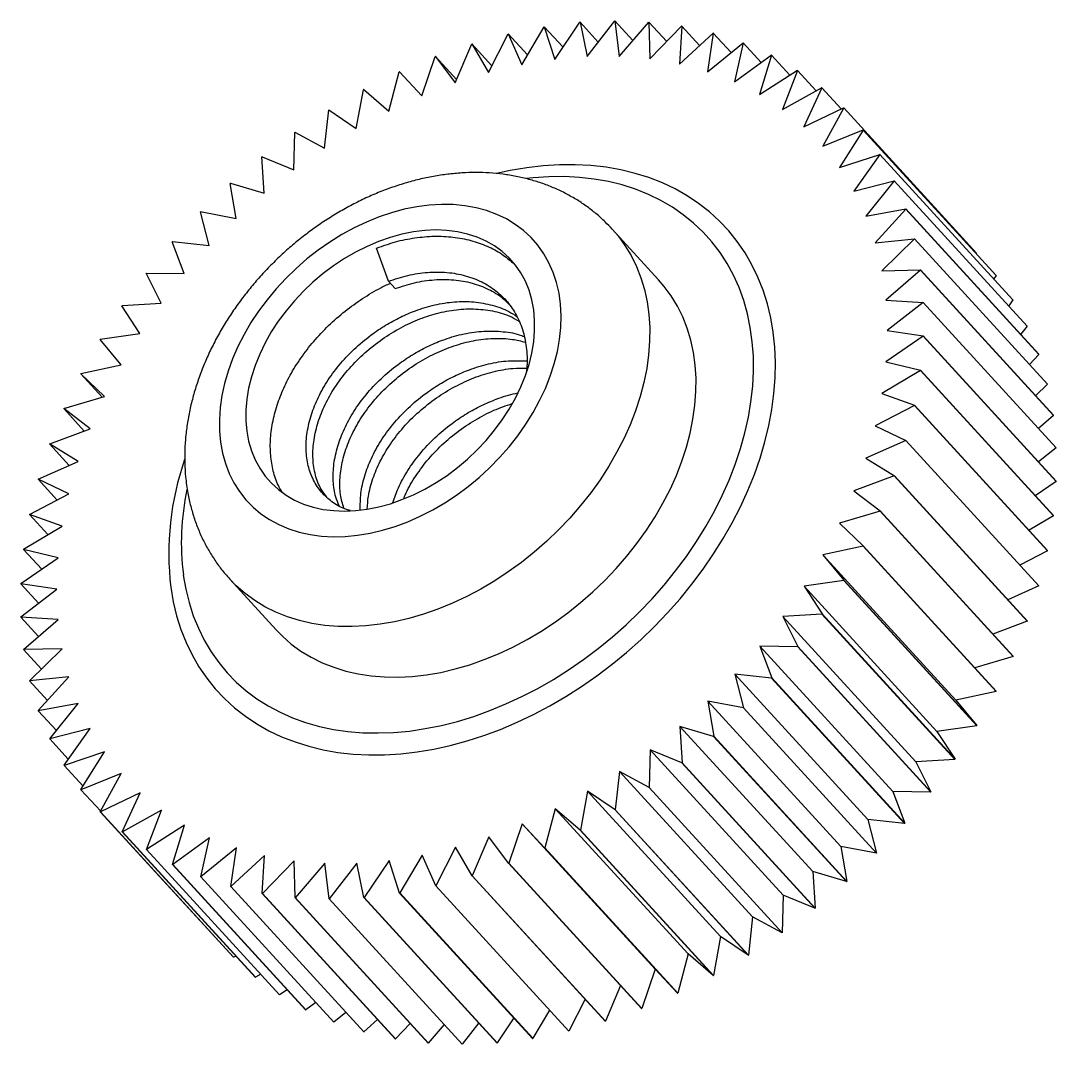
# Model space of a CAD drawing. Header units: millimetres. Extents: x 1580 to 3807, y -141 to 840.
# Drawn here: x 3555.39 to 3568.03, y 141.19 to 153.68 of the extents above; entities that cross this region are included whole.
import ezdxf

# ---------------------------------------------------------------- set-up
doc = ezdxf.new("R2010")
doc.units = ezdxf.units.MM

msp = doc.modelspace()

# ---------------------------------------------------------------- linework, layer by layer
at = {"color": 7, "linetype": 'Continuous', "lineweight": 25}
for p, q in [((3561.913, 153.213), (3562.217, 153.666)), ((3562.22, 153.666), (3562.309, 153.247)), ((3562.443, 153.422), (3562.22, 153.666)), ((3562.309, 153.247), (3562.643, 153.685)), ((3562.646, 153.685), (3562.696, 153.248)), ((3562.866, 153.445), (3562.646, 153.685)), ((3562.696, 153.248), (3563.059, 153.669)), ((3563.061, 153.669), (3563.072, 153.218)), ((3563.279, 153.432), (3563.061, 153.669)), ((3561.103, 153.052), (3561.341, 153.524)), ((3561.344, 153.524), (3561.51, 153.148)), ((3561.579, 153.267), (3561.344, 153.524)), ((3561.51, 153.148), (3561.782, 153.612)), ((3561.784, 153.612), (3561.913, 153.213)), ((3562.013, 153.363), (3561.784, 153.612)), ((3563.072, 153.218), (3563.46, 153.619)), ((3563.463, 153.618), (3563.433, 153.156)), ((3563.433, 153.156), (3563.845, 153.534)), ((3563.679, 153.382), (3563.463, 153.618)), ((3563.847, 153.533), (3563.778, 153.062)), ((3564.064, 153.296), (3563.847, 153.533)), ((3560.695, 152.925), (3560.897, 153.402)), ((3560.9, 153.403), (3561.103, 153.052)), ((3561.145, 153.135), (3560.9, 153.403)), ((3563.778, 153.062), (3564.21, 153.416)), ((3564.213, 153.415), (3564.105, 152.938)), ((3564.432, 153.175), (3564.213, 153.415)), ((3560.288, 152.768), (3560.453, 153.247)), ((3560.456, 153.248), (3560.695, 152.925)), ((3560.713, 152.968), (3560.456, 153.248)), ((3564.105, 152.938), (3564.555, 153.264)), ((3564.557, 153.263), (3564.411, 152.784)), ((3564.78, 153.02), (3564.557, 153.263)), ((3559.885, 152.582), (3560.012, 153.061)), ((3560.015, 153.062), (3560.288, 152.768)), ((3564.411, 152.784), (3564.875, 153.081)), ((3564.877, 153.079), (3564.693, 152.601)), ((3565.105, 152.83), (3564.877, 153.079)), ((3564.693, 152.601), (3565.17, 152.866)), ((3559.488, 152.369), (3559.577, 152.843)), ((3559.58, 152.845), (3559.885, 152.582)), ((3565.172, 152.865), (3564.952, 152.39)), ((3565.407, 152.608), (3565.172, 152.865)), ((3564.952, 152.39), (3565.437, 152.623)), ((3565.439, 152.621), (3565.184, 152.153)), ((3567.062, 150.847), (3565.439, 152.621)), ((3559.101, 152.129), (3559.151, 152.597)), ((3559.154, 152.598), (3559.488, 152.369)), ((3558.726, 151.865), (3558.736, 152.322)), ((3558.739, 152.324), (3559.101, 152.129)), ((3565.184, 152.153), (3565.675, 152.351)), ((3565.676, 152.349), (3565.388, 151.891)), ((3567.298, 150.577), (3565.675, 152.351)), ((3567.3, 150.575), (3565.676, 152.349)), ((3558.365, 151.578), (3558.335, 152.022)), ((3558.337, 152.024), (3558.726, 151.865)), ((3565.388, 151.891), (3565.881, 152.053)), ((3565.882, 152.051), (3565.563, 151.606)), ((3567.505, 150.279), (3565.881, 152.053)), ((3567.506, 150.277), (3565.882, 152.051)), ((3565.563, 151.606), (3566.056, 151.731)), ((3566.057, 151.729), (3565.708, 151.299)), ((3567.679, 149.957), (3566.056, 151.731)), ((3567.68, 149.955), (3566.057, 151.729)), ((3558.02, 151.269), (3557.95, 151.698)), ((3557.953, 151.7), (3558.365, 151.578)), ((3557.693, 150.942), (3557.585, 151.351)), ((3557.587, 151.354), (3558.02, 151.269)), ((3565.708, 151.299), (3566.196, 151.387)), ((3566.197, 151.385), (3565.822, 150.973)), ((3567.82, 149.613), (3566.196, 151.387)), ((3567.821, 149.611), (3566.197, 151.385)), ((3563.179, 150.523), (3562.614, 151.14)), ((3557.388, 150.598), (3557.241, 150.986)), ((3557.243, 150.988), (3557.693, 150.942)), ((3565.822, 150.973), (3566.303, 151.023)), ((3566.304, 151.021), (3565.904, 150.631)), ((3567.927, 149.249), (3566.303, 151.023)), ((3567.928, 149.247), (3566.304, 151.021)), ((3559.88, 150.504), (3559.737, 150.91)), ((3567.062, 150.847), (3567.058, 150.839)), ((3557.105, 150.238), (3556.921, 150.603)), ((3556.923, 150.605), (3557.388, 150.598)), ((3565.904, 150.631), (3566.375, 150.642)), ((3566.375, 150.639), (3565.953, 150.273)), ((3567.999, 148.868), (3566.375, 150.642)), ((3567.999, 148.865), (3566.375, 150.639)), ((3559.962, 150.414), (3559.88, 150.504)), ((3567.3, 150.575), (3567.273, 150.533)), ((3556.629, 150.207), (3557.105, 150.238)), ((3565.953, 150.273), (3566.411, 150.245)), ((3566.411, 150.243), (3565.97, 149.902)), ((3568.035, 148.471), (3566.411, 150.245)), ((3568.035, 148.469), (3566.411, 150.243)), ((3567.506, 150.277), (3567.454, 150.204)), ((3556.847, 149.867), (3556.627, 150.205)), ((3556.362, 149.798), (3556.847, 149.867)), ((3566.411, 149.834), (3565.954, 149.521)), ((3565.97, 149.902), (3566.411, 149.836)), ((3568.035, 148.063), (3566.411, 149.836)), ((3568.035, 148.06), (3566.411, 149.834)), ((3567.68, 149.955), (3567.599, 149.855)), ((3556.616, 149.485), (3556.36, 149.795)), ((3567.821, 149.611), (3567.709, 149.488)), ((3556.125, 149.378), (3556.616, 149.485)), ((3565.954, 149.521), (3566.376, 149.418)), ((3556.412, 149.096), (3556.123, 149.375)), ((3556.386, 149.089), (3556.123, 149.375)), ((3566.375, 149.415), (3565.905, 149.133)), ((3567.999, 147.641), (3566.375, 149.415)), ((3568, 147.644), (3566.376, 149.418)), ((3567.928, 149.247), (3567.782, 149.105)), ((3555.919, 148.952), (3556.412, 149.096)), ((3565.905, 149.133), (3566.305, 148.992)), ((3556.237, 148.702), (3555.917, 148.949)), ((3556.167, 148.676), (3555.917, 148.949)), ((3566.304, 148.989), (3565.823, 148.739)), ((3567.928, 147.215), (3566.304, 148.989)), ((3567.929, 147.218), (3566.305, 148.992)), ((3567.999, 148.865), (3567.818, 148.708)), ((3555.745, 148.521), (3556.237, 148.702)), ((3565.823, 148.739), (3566.199, 148.562)), ((3556.092, 148.306), (3555.744, 148.518)), ((3555.983, 148.257), (3555.744, 148.518)), ((3566.198, 148.559), (3565.71, 148.343)), ((3567.822, 146.785), (3566.198, 148.559)), ((3567.823, 146.788), (3566.199, 148.562)), ((3568.035, 148.469), (3567.817, 148.301)), ((3565.71, 148.343), (3566.058, 148.13)), ((3555.604, 148.09), (3556.092, 148.306)), ((3555.979, 147.909), (3555.603, 148.087)), ((3555.834, 147.834), (3555.603, 148.087)), ((3566.057, 148.127), (3565.565, 147.946)), ((3567.681, 146.353), (3566.057, 148.127)), ((3567.682, 146.356), (3566.058, 148.13)), ((3565.565, 147.946), (3565.885, 147.7)), ((3568.035, 148.06), (3567.779, 147.885)), ((3555.498, 147.659), (3555.979, 147.909)), ((3565.883, 147.697), (3565.39, 147.552)), ((3567.507, 145.923), (3565.883, 147.697)), ((3567.509, 145.926), (3565.885, 147.7)), ((3555.897, 147.515), (3555.497, 147.657)), ((3555.722, 147.411), (3555.497, 147.657)), ((3567.999, 147.641), (3567.703, 147.464)), ((3555.427, 147.234), (3555.897, 147.515)), ((3565.39, 147.552), (3565.679, 147.273)), ((3555.848, 147.127), (3555.426, 147.231)), ((3555.647, 146.99), (3555.426, 147.231)), ((3565.677, 147.27), (3565.186, 147.163)), ((3567.301, 145.497), (3565.677, 147.27)), ((3567.302, 145.499), (3565.679, 147.273)), ((3567.928, 147.215), (3567.591, 147.04)), ((3555.391, 146.815), (3555.848, 147.127)), ((3565.186, 147.163), (3565.441, 146.854)), ((3566.81, 145.389), (3565.186, 147.163)), ((3555.832, 146.746), (3555.391, 146.812)), ((3555.609, 146.574), (3555.391, 146.812)), ((3557.945, 146.866), (3558.51, 146.249)), ((3565.44, 146.851), (3564.955, 146.781)), ((3567.064, 145.077), (3565.44, 146.851)), ((3567.065, 145.08), (3565.441, 146.854)), ((3555.391, 146.406), (3555.832, 146.746)), ((3564.955, 146.781), (3565.175, 146.444)), ((3566.578, 145.008), (3564.955, 146.781)), ((3567.822, 146.785), (3567.443, 146.617)), ((3565.173, 146.441), (3564.697, 146.41)), ((3566.797, 144.667), (3565.173, 146.441)), ((3566.799, 144.67), (3565.175, 146.444)), ((3555.849, 146.376), (3555.391, 146.403)), ((3555.608, 146.166), (3555.391, 146.403)), ((3555.427, 146.009), (3555.849, 146.376)), ((3564.697, 146.41), (3564.881, 146.046)), ((3566.32, 144.636), (3564.697, 146.41)), ((3567.681, 146.353), (3567.259, 146.198)), ((3564.879, 146.043), (3564.414, 146.051)), ((3564.414, 146.051), (3564.561, 145.663)), ((3566.038, 144.277), (3564.414, 146.051)), ((3566.503, 144.269), (3564.879, 146.043)), ((3566.505, 144.272), (3564.881, 146.046)), ((3555.898, 146.018), (3555.427, 146.007)), ((3555.644, 145.77), (3555.427, 146.007)), ((3555.498, 145.628), (3555.898, 146.018)), ((3567.507, 145.923), (3567.04, 145.786)), ((3555.98, 145.675), (3555.499, 145.625)), ((3555.605, 145.264), (3555.98, 145.675)), ((3564.558, 145.66), (3564.109, 145.706)), ((3564.109, 145.706), (3564.217, 145.297)), ((3565.732, 143.933), (3564.109, 145.706)), ((3566.182, 143.886), (3564.558, 145.66)), ((3566.185, 143.889), (3564.561, 145.663)), ((3555.717, 145.387), (3555.499, 145.625)), ((3567.301, 145.497), (3566.81, 145.389)), ((3556.094, 145.349), (3555.605, 145.261)), ((3555.745, 144.919), (3556.094, 145.349)), ((3564.215, 145.295), (3563.782, 145.379)), ((3563.782, 145.379), (3563.852, 144.951)), ((3565.406, 143.605), (3563.782, 145.379)), ((3565.838, 143.521), (3564.215, 145.295)), ((3565.841, 143.523), (3564.217, 145.297)), ((3566.81, 145.389), (3567.065, 145.08)), ((3555.827, 145.02), (3555.605, 145.261)), ((3556.239, 145.043), (3555.746, 144.917)), ((3555.92, 144.597), (3556.239, 145.043)), ((3563.849, 144.949), (3563.437, 145.071)), ((3563.437, 145.071), (3563.467, 144.626)), ((3565.061, 143.297), (3563.437, 145.071)), ((3567.064, 145.077), (3566.578, 145.008)), ((3555.972, 144.671), (3555.746, 144.917)), ((3565.473, 143.175), (3563.849, 144.949)), ((3565.476, 143.177), (3563.852, 144.951)), ((3566.578, 145.008), (3566.799, 144.67)), ((3563.076, 144.783), (3563.066, 144.326)), ((3563.465, 144.624), (3563.076, 144.783)), ((3564.7, 143.01), (3563.076, 144.783)), ((3556.414, 144.758), (3555.921, 144.595)), ((3556.126, 144.299), (3556.414, 144.758)), ((3566.797, 144.667), (3566.32, 144.636)), ((3556.153, 144.342), (3555.921, 144.595)), ((3565.088, 142.851), (3563.465, 144.624)), ((3565.091, 142.853), (3563.467, 144.626)), ((3566.32, 144.636), (3566.505, 144.272)), ((3556.618, 144.496), (3556.127, 144.297)), ((3556.363, 144.027), (3556.618, 144.496)), ((3562.701, 144.519), (3562.651, 144.052)), ((3563.063, 144.324), (3562.701, 144.519)), ((3564.324, 142.745), (3562.701, 144.519)), ((3556.368, 144.035), (3556.127, 144.297)), ((3562.313, 144.28), (3562.225, 143.805)), ((3562.648, 144.05), (3562.313, 144.28)), ((3563.937, 142.506), (3562.313, 144.28)), ((3564.687, 142.55), (3563.063, 144.324)), ((3564.69, 142.552), (3563.066, 144.326)), ((3566.038, 144.277), (3566.185, 143.889)), ((3566.503, 144.269), (3566.038, 144.277)), ((3556.85, 144.258), (3556.365, 144.026)), ((3556.63, 143.783), (3556.85, 144.258)), ((3557.987, 142.254), (3556.363, 144.027)), ((3557.989, 142.252), (3556.365, 144.026)), ((3557.108, 144.048), (3556.632, 143.782)), ((3556.925, 143.569), (3557.108, 144.048)), ((3561.917, 144.066), (3561.79, 143.588)), ((3562.222, 143.804), (3561.917, 144.066)), ((3563.541, 142.292), (3561.917, 144.066)), ((3564.272, 142.276), (3562.648, 144.05)), ((3564.275, 142.278), (3562.651, 144.052)), ((3565.732, 143.933), (3565.841, 143.523)), ((3566.182, 143.886), (3565.732, 143.933)), ((3558.254, 142.01), (3556.63, 143.783)), ((3558.256, 142.008), (3556.632, 143.782)), ((3557.391, 143.865), (3556.927, 143.568)), ((3557.245, 143.385), (3557.391, 143.865)), ((3561.514, 143.88), (3561.349, 143.401)), ((3561.787, 143.586), (3561.514, 143.88)), ((3563.138, 142.107), (3561.514, 143.88)), ((3563.846, 142.03), (3562.222, 143.804)), ((3563.848, 142.031), (3562.225, 143.805)), ((3557.697, 143.71), (3557.247, 143.384)), ((3557.589, 143.234), (3557.697, 143.71)), ((3561.107, 143.724), (3560.905, 143.246)), ((3561.346, 143.4), (3561.107, 143.724)), ((3558.549, 141.795), (3556.925, 143.569)), ((3558.551, 141.794), (3556.927, 143.568)), ((3558.024, 143.586), (3557.591, 143.233)), ((3557.955, 143.115), (3558.024, 143.586)), ((3560.699, 143.596), (3560.461, 143.125)), ((3560.902, 143.245), (3560.699, 143.596)), ((3563.411, 141.813), (3561.787, 143.586)), ((3563.413, 141.814), (3561.79, 143.588)), ((3565.406, 143.605), (3565.476, 143.177)), ((3565.838, 143.521), (3565.406, 143.605)), ((3558.869, 141.611), (3557.245, 143.385)), ((3558.871, 141.61), (3557.247, 143.384)), ((3558.369, 143.493), (3557.957, 143.114)), ((3558.339, 143.03), (3558.369, 143.493)), ((3558.73, 143.43), (3558.342, 143.03)), ((3558.741, 142.98), (3558.73, 143.43)), ((3559.106, 143.4), (3558.743, 142.979)), ((3559.156, 142.964), (3559.106, 143.4)), ((3559.493, 143.402), (3559.159, 142.964)), ((3559.582, 142.983), (3559.493, 143.402)), ((3559.889, 143.435), (3559.585, 142.983)), ((3560.017, 143.036), (3559.889, 143.435)), ((3560.292, 143.5), (3560.02, 143.037)), ((3560.458, 143.124), (3560.292, 143.5)), ((3562.97, 141.626), (3561.346, 143.4)), ((3562.973, 141.627), (3561.349, 143.401)), ((3565.473, 143.175), (3565.061, 143.297)), ((3565.061, 143.297), (3565.091, 142.853)), ((3559.213, 141.46), (3557.589, 143.234)), ((3559.215, 141.459), (3557.591, 143.233)), ((3562.526, 141.472), (3560.902, 143.245)), ((3562.529, 141.473), (3560.905, 143.246)), ((3559.579, 141.341), (3557.955, 143.115)), ((3559.581, 141.34), (3557.957, 143.114)), ((3559.963, 141.256), (3558.339, 143.03)), ((3559.966, 141.256), (3558.342, 143.03)), ((3561.641, 141.262), (3560.017, 143.036)), ((3561.644, 141.263), (3560.02, 143.037)), ((3562.082, 141.35), (3560.458, 143.124)), ((3562.085, 141.351), (3560.461, 143.125)), ((3564.7, 143.01), (3564.69, 142.552)), ((3565.088, 142.851), (3564.7, 143.01)), ((3560.364, 141.206), (3558.741, 142.98)), ((3560.367, 141.205), (3558.743, 142.979)), ((3560.78, 141.19), (3559.156, 142.964)), ((3560.782, 141.19), (3559.159, 142.964)), ((3561.206, 141.209), (3559.582, 142.983)), ((3561.209, 141.209), (3559.585, 142.983)), ((3564.324, 142.745), (3564.275, 142.278)), ((3564.687, 142.55), (3564.324, 142.745)), ((3563.937, 142.506), (3563.848, 142.031)), ((3564.272, 142.276), (3563.937, 142.506)), ((3558.019, 142.266), (3557.989, 142.252)), ((3563.541, 142.292), (3563.413, 141.814)), ((3563.846, 142.03), (3563.541, 142.292)), ((3558.321, 142.044), (3558.256, 142.008)), ((3563.138, 142.107), (3562.973, 141.627)), ((3563.411, 141.813), (3563.138, 142.107)), ((3562.713, 141.907), (3562.529, 141.473)), ((3558.646, 141.855), (3558.551, 141.794)), ((3562.281, 141.739), (3562.085, 141.351)), ((3558.994, 141.699), (3558.871, 141.61)), ((3559.361, 141.578), (3559.215, 141.459)), ((3559.747, 141.493), (3559.581, 141.34)), ((3561.413, 141.512), (3561.209, 141.209)), ((3561.847, 141.607), (3561.644, 141.263)), ((3560.147, 141.443), (3559.966, 141.256)), ((3560.56, 141.43), (3560.367, 141.205)), ((3560.983, 141.452), (3560.782, 141.19))]:
    msp.add_line(p, q, dxfattribs=at)
at = {"color": 7, "linetype": 'Continuous', "lineweight": 25, "flags": 128}
for points in [[(3562.22, 153.666), (3562.219, 153.666), (3562.219, 153.666), (3562.219, 153.666), (3562.218, 153.666), (3562.218, 153.666), (3562.217, 153.666), (3562.217, 153.666), (3562.217, 153.666)], [(3562.646, 153.685), (3562.646, 153.685), (3562.645, 153.685), (3562.645, 153.685), (3562.645, 153.685), (3562.644, 153.685), (3562.644, 153.685), (3562.644, 153.685), (3562.643, 153.685)], [(3561.344, 153.524), (3561.343, 153.524), (3561.343, 153.524), (3561.343, 153.524), (3561.342, 153.524), (3561.342, 153.524), (3561.341, 153.524), (3561.341, 153.524), (3561.341, 153.524)], [(3561.784, 153.612), (3561.784, 153.612), (3561.784, 153.612), (3561.783, 153.612), (3561.783, 153.612), (3561.783, 153.612), (3561.782, 153.612), (3561.782, 153.612), (3561.782, 153.612)], [(3560.9, 153.403), (3560.9, 153.403), (3560.899, 153.403), (3560.899, 153.403), (3560.898, 153.402), (3560.898, 153.402), (3560.898, 153.402), (3560.897, 153.402), (3560.897, 153.402)], [(3560.456, 153.248), (3560.456, 153.248), (3560.455, 153.248), (3560.455, 153.248), (3560.455, 153.248), (3560.454, 153.248), (3560.454, 153.248), (3560.454, 153.247), (3560.453, 153.247)], [(3560.015, 153.062), (3560.015, 153.062), (3560.015, 153.062), (3560.014, 153.061), (3560.014, 153.061), (3560.014, 153.061), (3560.013, 153.061), (3560.013, 153.061), (3560.012, 153.061)], [(3559.58, 152.845), (3559.58, 152.845), (3559.58, 152.844), (3559.579, 152.844), (3559.579, 152.844), (3559.578, 152.844), (3559.578, 152.844), (3559.578, 152.843), (3559.577, 152.843)], [(3559.154, 152.598), (3559.153, 152.598), (3559.153, 152.598), (3559.153, 152.598), (3559.152, 152.597), (3559.152, 152.597), (3559.152, 152.597), (3559.151, 152.597), (3559.151, 152.597)], [(3558.739, 152.324), (3558.738, 152.324), (3558.738, 152.324), (3558.738, 152.323), (3558.737, 152.323), (3558.737, 152.323), (3558.736, 152.323), (3558.736, 152.322), (3558.736, 152.322)], [(3558.337, 152.024), (3558.337, 152.024), (3558.337, 152.023), (3558.336, 152.023), (3558.336, 152.023), (3558.336, 152.023), (3558.335, 152.022), (3558.335, 152.022), (3558.335, 152.022)], [(3557.223, 146.768), (3557.253, 146.591), (3557.294, 146.42), (3557.347, 146.254), (3557.41, 146.095), (3557.483, 145.942), (3557.567, 145.797), (3557.662, 145.66), (3557.766, 145.53), (3557.879, 145.409), (3558.002, 145.297), (3558.134, 145.194), (3558.274, 145.1), (3558.422, 145.017), (3558.577, 144.943), (3558.74, 144.88), (3558.909, 144.827), (3559.084, 144.785), (3559.264, 144.753), (3559.45, 144.732), (3559.64, 144.723), (3559.834, 144.724), (3560.031, 144.736), (3560.231, 144.759), (3560.433, 144.793), (3560.636, 144.837), (3560.84, 144.893), (3561.044, 144.958), (3561.248, 145.034), (3561.451, 145.12), (3561.652, 145.215), (3561.85, 145.32), (3562.046, 145.434), (3562.239, 145.557), (3562.427, 145.688), (3562.611, 145.828), (3562.789, 145.974), (3562.962, 146.128), (3563.128, 146.289), (3563.288, 146.456), (3563.441, 146.628), (3563.586, 146.806), (3563.722, 146.988), (3563.85, 147.175), (3563.969, 147.364), (3564.079, 147.557), (3564.179, 147.752), (3564.27, 147.949), (3564.349, 148.147), (3564.419, 148.345), (3564.478, 148.544), (3564.526, 148.742), (3564.563, 148.938), (3564.588, 149.133), (3564.603, 149.325), (3564.606, 149.514), (3564.599, 149.699), (3564.579, 149.881), (3564.549, 150.057), (3564.508, 150.229), (3564.455, 150.394), (3564.392, 150.554), (3564.319, 150.706), (3564.235, 150.851), (3564.14, 150.989), (3564.036, 151.118), (3563.923, 151.239), (3563.8, 151.351), (3563.668, 151.454), (3563.528, 151.548), (3563.38, 151.632), (3563.225, 151.705), (3563.062, 151.769), (3562.893, 151.821), (3562.718, 151.864), (3562.538, 151.895), (3562.352, 151.916), (3562.162, 151.926), (3561.968, 151.924), (3561.771, 151.912), (3561.571, 151.889), (3561.369, 151.856), (3561.202, 151.82)], [(3557.376, 146.918), (3557.406, 146.747), (3557.446, 146.582), (3557.498, 146.422), (3557.56, 146.268), (3557.632, 146.121), (3557.715, 145.982), (3557.808, 145.85), (3557.911, 145.726), (3558.023, 145.611), (3558.144, 145.504), (3558.274, 145.407), (3558.412, 145.32), (3558.557, 145.242), (3558.711, 145.174), (3558.87, 145.117), (3559.037, 145.07), (3559.209, 145.034), (3559.386, 145.008), (3559.568, 144.993), (3559.754, 144.99), (3559.944, 144.997), (3560.136, 145.014), (3560.331, 145.043), (3560.527, 145.082), (3560.724, 145.132), (3560.922, 145.193), (3561.12, 145.263), (3561.316, 145.344), (3561.511, 145.434), (3561.704, 145.534), (3561.895, 145.643), (3562.081, 145.761), (3562.264, 145.887), (3562.443, 146.021), (3562.616, 146.163), (3562.783, 146.312), (3562.945, 146.467), (3563.099, 146.629), (3563.247, 146.796), (3563.386, 146.968), (3563.518, 147.145), (3563.641, 147.326), (3563.755, 147.51), (3563.86, 147.697), (3563.955, 147.887), (3564.04, 148.077), (3564.115, 148.269), (3564.179, 148.462), (3564.233, 148.654), (3564.275, 148.845), (3564.307, 149.034), (3564.328, 149.222), (3564.338, 149.407), (3564.336, 149.588), (3564.323, 149.766), (3564.299, 149.94), (3564.264, 150.108), (3564.218, 150.271), (3564.162, 150.428), (3564.094, 150.578), (3564.016, 150.721), (3563.929, 150.857), (3563.831, 150.985), (3563.723, 151.104), (3563.607, 151.215), (3563.481, 151.317), (3563.347, 151.409), (3563.205, 151.492), (3563.056, 151.565), (3562.899, 151.627), (3562.736, 151.68), (3562.567, 151.721), (3562.392, 151.752), (3562.212, 151.772), (3562.028, 151.782), (3561.841, 151.78), (3561.649, 151.768), (3561.567, 151.759)], [(3557.953, 151.7), (3557.953, 151.7), (3557.952, 151.699), (3557.952, 151.699), (3557.952, 151.699), (3557.951, 151.698), (3557.951, 151.698), (3557.951, 151.698), (3557.95, 151.698)], [(3557.587, 151.354), (3557.587, 151.354), (3557.587, 151.353), (3557.587, 151.353), (3557.586, 151.353), (3557.586, 151.352), (3557.586, 151.352), (3557.585, 151.352), (3557.585, 151.351)], [(3557.832, 148.538), (3557.856, 148.405), (3557.892, 148.278), (3557.938, 148.157), (3557.995, 148.043), (3558.063, 147.936), (3558.141, 147.838), (3558.228, 147.748), (3558.324, 147.667), (3558.429, 147.595), (3558.542, 147.534), (3558.663, 147.483), (3558.79, 147.442), (3558.924, 147.413), (3559.063, 147.394), (3559.206, 147.386), (3559.353, 147.389), (3559.503, 147.404), (3559.656, 147.429), (3559.809, 147.465), (3559.963, 147.512), (3560.117, 147.569), (3560.27, 147.636), (3560.421, 147.713), (3560.569, 147.8), (3560.713, 147.895), (3560.853, 147.998), (3560.987, 148.109), (3561.116, 148.227), (3561.238, 148.352), (3561.353, 148.483), (3561.46, 148.618), (3561.558, 148.758), (3561.647, 148.902), (3561.727, 149.048), (3561.797, 149.196), (3561.857, 149.346), (3561.905, 149.496), (3561.943, 149.645), (3561.97, 149.794), (3561.986, 149.94), (3561.99, 150.083), (3561.982, 150.223), (3561.964, 150.358), (3561.934, 150.488), (3561.893, 150.612), (3561.841, 150.73), (3561.778, 150.84), (3561.706, 150.943), (3561.623, 151.037), (3561.531, 151.122), (3561.43, 151.199), (3561.321, 151.265), (3561.204, 151.321), (3561.08, 151.367), (3560.95, 151.402), (3560.814, 151.427), (3560.673, 151.44), (3560.527, 151.442), (3560.378, 151.433), (3560.227, 151.414), (3560.074, 151.383), (3559.92, 151.341), (3559.766, 151.289), (3559.612, 151.227), (3559.461, 151.155), (3559.311, 151.073), (3559.165, 150.982), (3559.023, 150.883), (3558.886, 150.776), (3558.754, 150.661), (3558.628, 150.539), (3558.51, 150.412), (3558.399, 150.279), (3558.296, 150.141), (3558.202, 149.999), (3558.118, 149.854), (3558.043, 149.706), (3557.978, 149.557), (3557.924, 149.408), (3557.88, 149.258), (3557.848, 149.109), (3557.827, 148.962), (3557.817, 148.817), (3557.819, 148.675), (3557.832, 148.538)], [(3562.613, 151.142), (3562.684, 151.059), (3562.769, 150.942), (3562.844, 150.818), (3562.909, 150.686), (3562.963, 150.548), (3563.007, 150.403), (3563.039, 150.253), (3563.061, 150.098), (3563.071, 149.938), (3563.07, 149.774), (3563.058, 149.608), (3563.035, 149.439), (3563, 149.268), (3562.955, 149.096), (3562.898, 148.924), (3562.832, 148.752), (3562.754, 148.581), (3562.667, 148.412), (3562.571, 148.245), (3562.465, 148.081), (3562.35, 147.921), (3562.227, 147.765), (3562.096, 147.614), (3561.958, 147.469), (3561.813, 147.33), (3561.662, 147.198), (3561.506, 147.073), (3561.344, 146.956), (3561.178, 146.847), (3561.009, 146.747), (3560.836, 146.655), (3560.661, 146.574), (3560.485, 146.502), (3560.308, 146.44), (3560.131, 146.388), (3559.955, 146.347), (3559.779, 146.317), (3559.606, 146.297), (3559.436, 146.289), (3559.268, 146.291), (3559.105, 146.304), (3558.947, 146.328), (3558.794, 146.363), (3558.647, 146.409), (3558.507, 146.465), (3558.373, 146.531), (3558.248, 146.607), (3558.13, 146.693), (3558.022, 146.788), (3557.945, 146.866)], [(3558.151, 148.673), (3558.174, 148.551), (3558.208, 148.434), (3558.253, 148.324), (3558.309, 148.221), (3558.375, 148.126), (3558.451, 148.039), (3558.537, 147.961), (3558.631, 147.892), (3558.734, 147.834), (3558.844, 147.785), (3558.961, 147.747), (3559.084, 147.72), (3559.212, 147.704), (3559.345, 147.699), (3559.482, 147.705), (3559.621, 147.722), (3559.762, 147.75), (3559.904, 147.789), (3560.046, 147.839), (3560.187, 147.898), (3560.326, 147.968), (3560.463, 148.047), (3560.596, 148.135), (3560.724, 148.231), (3560.847, 148.334), (3560.964, 148.445), (3561.074, 148.562), (3561.176, 148.685), (3561.27, 148.812), (3561.356, 148.943), (3561.432, 149.077), (3561.498, 149.214), (3561.553, 149.352), (3561.598, 149.49), (3561.632, 149.627), (3561.655, 149.764), (3561.666, 149.898), (3561.666, 150.029), (3561.655, 150.155), (3561.632, 150.278), (3561.598, 150.394), (3561.553, 150.504), (3561.497, 150.607), (3561.431, 150.702), (3561.355, 150.789), (3561.269, 150.867), (3561.175, 150.936), (3561.073, 150.995), (3560.963, 151.043), (3560.846, 151.081), (3560.722, 151.108), (3560.594, 151.125), (3560.461, 151.13), (3560.325, 151.124), (3560.185, 151.106), (3560.044, 151.078), (3559.902, 151.039), (3559.76, 150.99), (3559.619, 150.93), (3559.48, 150.861), (3559.344, 150.782), (3559.211, 150.694), (3559.082, 150.598), (3558.959, 150.494), (3558.842, 150.383), (3558.732, 150.266), (3558.63, 150.144), (3558.536, 150.016), (3558.45, 149.885), (3558.375, 149.751), (3558.309, 149.615), (3558.253, 149.477), (3558.208, 149.339), (3558.174, 149.201), (3558.151, 149.065), (3558.14, 148.931), (3558.14, 148.8), (3558.151, 148.673)], [(3557.243, 150.988), (3557.243, 150.988), (3557.243, 150.988), (3557.243, 150.987), (3557.242, 150.987), (3557.242, 150.987), (3557.242, 150.986), (3557.242, 150.986), (3557.241, 150.986)], [(3556.923, 150.605), (3556.923, 150.605), (3556.923, 150.605), (3556.922, 150.604), (3556.922, 150.604), (3556.922, 150.604), (3556.922, 150.603), (3556.921, 150.603), (3556.921, 150.603)], [(3558.51, 146.249), (3558.587, 146.171), (3558.695, 146.076), (3558.813, 145.99), (3558.938, 145.914), (3559.072, 145.848), (3559.212, 145.792), (3559.359, 145.746), (3559.512, 145.711), (3559.67, 145.687), (3559.833, 145.674), (3560, 145.672), (3560.171, 145.68), (3560.344, 145.7), (3560.519, 145.73), (3560.696, 145.771), (3560.873, 145.823), (3561.05, 145.885), (3561.226, 145.957), (3561.401, 146.038), (3561.573, 146.13), (3561.743, 146.23), (3561.909, 146.339), (3562.07, 146.456), (3562.227, 146.581), (3562.378, 146.713), (3562.523, 146.852), (3562.661, 146.997), (3562.792, 147.148), (3562.915, 147.304), (3563.03, 147.464), (3563.136, 147.628), (3563.232, 147.795), (3563.319, 147.964), (3563.396, 148.135), (3563.463, 148.307), (3563.519, 148.479), (3563.565, 148.651), (3563.599, 148.822), (3563.623, 148.991), (3563.635, 149.157), (3563.636, 149.321), (3563.626, 149.481), (3563.604, 149.636), (3563.572, 149.786), (3563.528, 149.931), (3563.474, 150.069), (3563.409, 150.201), (3563.334, 150.325), (3563.248, 150.442), (3563.179, 150.523)], [(3556.629, 150.207), (3556.629, 150.207), (3556.628, 150.207), (3556.628, 150.206), (3556.628, 150.206), (3556.628, 150.206), (3556.627, 150.205), (3556.627, 150.205), (3556.627, 150.205)], [(3566.411, 149.834), (3566.411, 149.834), (3566.411, 149.834), (3566.411, 149.835), (3566.411, 149.835), (3566.411, 149.835), (3566.411, 149.836), (3566.411, 149.836), (3566.411, 149.836)], [(3556.362, 149.798), (3556.362, 149.797), (3556.362, 149.797), (3556.362, 149.796), (3556.361, 149.796), (3556.361, 149.796), (3556.361, 149.795), (3556.361, 149.795), (3556.36, 149.795)], [(3556.125, 149.378), (3556.125, 149.378), (3556.124, 149.377), (3556.124, 149.377), (3556.124, 149.377), (3556.124, 149.376), (3556.124, 149.376), (3556.124, 149.376), (3556.123, 149.375)], [(3566.375, 149.415), (3566.375, 149.415), (3566.375, 149.416), (3566.375, 149.416), (3566.375, 149.416), (3566.375, 149.417), (3566.376, 149.417), (3566.376, 149.417), (3566.376, 149.418)], [(3555.919, 148.952), (3555.918, 148.951), (3555.918, 148.951), (3555.918, 148.951), (3555.918, 148.95), (3555.918, 148.95), (3555.918, 148.95), (3555.917, 148.949), (3555.917, 148.949)], [(3566.304, 148.989), (3566.304, 148.989), (3566.304, 148.99), (3566.304, 148.99), (3566.304, 148.99), (3566.304, 148.991), (3566.305, 148.991), (3566.305, 148.991), (3566.305, 148.992)], [(3555.745, 148.521), (3555.744, 148.521), (3555.744, 148.521), (3555.744, 148.52), (3555.744, 148.52), (3555.744, 148.519), (3555.744, 148.519), (3555.744, 148.519), (3555.744, 148.518)], [(3566.198, 148.559), (3566.198, 148.559), (3566.198, 148.56), (3566.198, 148.56), (3566.198, 148.56), (3566.198, 148.561), (3566.199, 148.561), (3566.199, 148.561), (3566.199, 148.562)], [(3555.604, 148.09), (3555.604, 148.089), (3555.604, 148.089), (3555.604, 148.088), (3555.604, 148.088), (3555.604, 148.088), (3555.603, 148.087), (3555.603, 148.087), (3555.603, 148.087)], [(3566.057, 148.127), (3566.058, 148.128), (3566.058, 148.128), (3566.058, 148.128), (3566.058, 148.129), (3566.058, 148.129), (3566.058, 148.129), (3566.058, 148.13), (3566.058, 148.13)], [(3568.035, 148.06), (3568.035, 148.06), (3568.035, 148.061), (3568.035, 148.061), (3568.035, 148.061), (3568.035, 148.062), (3568.035, 148.062), (3568.035, 148.062), (3568.035, 148.063)], [(3565.883, 147.697), (3565.884, 147.697), (3565.884, 147.697), (3565.884, 147.698), (3565.884, 147.698), (3565.884, 147.699), (3565.884, 147.699), (3565.884, 147.699), (3565.885, 147.7)], [(3555.498, 147.659), (3555.498, 147.659), (3555.498, 147.659), (3555.498, 147.658), (3555.498, 147.658), (3555.497, 147.658), (3555.497, 147.657), (3555.497, 147.657), (3555.497, 147.657)], [(3567.999, 147.641), (3567.999, 147.641), (3567.999, 147.642), (3567.999, 147.642), (3567.999, 147.642), (3567.999, 147.643), (3567.999, 147.643), (3567.999, 147.643), (3568, 147.644)], [(3555.427, 147.234), (3555.427, 147.233), (3555.427, 147.233), (3555.427, 147.232), (3555.427, 147.232), (3555.426, 147.232), (3555.426, 147.231), (3555.426, 147.231), (3555.426, 147.231)], [(3565.677, 147.27), (3565.677, 147.271), (3565.677, 147.271), (3565.678, 147.271), (3565.678, 147.272), (3565.678, 147.272), (3565.678, 147.272), (3565.678, 147.273), (3565.679, 147.273)], [(3567.928, 147.215), (3567.928, 147.216), (3567.928, 147.216), (3567.928, 147.216), (3567.928, 147.217), (3567.928, 147.217), (3567.928, 147.217), (3567.929, 147.218), (3567.929, 147.218)], [(3555.391, 146.815), (3555.391, 146.814), (3555.391, 146.814), (3555.391, 146.814), (3555.391, 146.813), (3555.391, 146.813), (3555.391, 146.813), (3555.391, 146.812), (3555.391, 146.812)], [(3565.44, 146.851), (3565.44, 146.851), (3565.44, 146.852), (3565.44, 146.852), (3565.441, 146.852), (3565.441, 146.853), (3565.441, 146.853), (3565.441, 146.853), (3565.441, 146.854)], [(3567.822, 146.785), (3567.822, 146.785), (3567.822, 146.786), (3567.822, 146.786), (3567.822, 146.786), (3567.822, 146.787), (3567.822, 146.787), (3567.823, 146.787), (3567.823, 146.788)], [(3565.173, 146.441), (3565.173, 146.441), (3565.174, 146.442), (3565.174, 146.442), (3565.174, 146.442), (3565.174, 146.443), (3565.175, 146.443), (3565.175, 146.443), (3565.175, 146.444)], [(3567.681, 146.353), (3567.681, 146.354), (3567.682, 146.354), (3567.682, 146.354), (3567.682, 146.355), (3567.682, 146.355), (3567.682, 146.355), (3567.682, 146.356), (3567.682, 146.356)], [(3564.879, 146.043), (3564.879, 146.043), (3564.879, 146.044), (3564.879, 146.044), (3564.88, 146.044), (3564.88, 146.045), (3564.88, 146.045), (3564.88, 146.045), (3564.881, 146.046)], [(3567.507, 145.923), (3567.507, 145.923), (3567.508, 145.924), (3567.508, 145.924), (3567.508, 145.924), (3567.508, 145.925), (3567.508, 145.925), (3567.508, 145.925), (3567.509, 145.926)], [(3564.558, 145.66), (3564.559, 145.661), (3564.559, 145.661), (3564.559, 145.661), (3564.56, 145.661), (3564.56, 145.662), (3564.56, 145.662), (3564.56, 145.662), (3564.561, 145.663)], [(3567.301, 145.497), (3567.301, 145.497), (3567.301, 145.497), (3567.302, 145.498), (3567.302, 145.498), (3567.302, 145.498), (3567.302, 145.499), (3567.302, 145.499), (3567.302, 145.499)], [(3564.215, 145.295), (3564.215, 145.295), (3564.215, 145.295), (3564.215, 145.295), (3564.216, 145.296), (3564.216, 145.296), (3564.216, 145.296), (3564.217, 145.297), (3564.217, 145.297)], [(3567.064, 145.077), (3567.064, 145.077), (3567.064, 145.078), (3567.064, 145.078), (3567.065, 145.078), (3567.065, 145.079), (3567.065, 145.079), (3567.065, 145.079), (3567.065, 145.08)], [(3563.849, 144.949), (3563.849, 144.949), (3563.85, 144.949), (3563.85, 144.949), (3563.85, 144.95), (3563.851, 144.95), (3563.851, 144.95), (3563.851, 144.95), (3563.852, 144.951)], [(3566.797, 144.667), (3566.797, 144.667), (3566.797, 144.668), (3566.798, 144.668), (3566.798, 144.668), (3566.798, 144.669), (3566.798, 144.669), (3566.799, 144.669), (3566.799, 144.67)], [(3563.465, 144.624), (3563.465, 144.625), (3563.465, 144.625), (3563.466, 144.625), (3563.466, 144.625), (3563.466, 144.626), (3563.467, 144.626), (3563.467, 144.626), (3563.467, 144.626)], [(3563.063, 144.324), (3563.064, 144.324), (3563.064, 144.325), (3563.064, 144.325), (3563.065, 144.325), (3563.065, 144.325), (3563.065, 144.326), (3563.066, 144.326), (3563.066, 144.326)], [(3566.503, 144.269), (3566.503, 144.27), (3566.503, 144.27), (3566.503, 144.27), (3566.504, 144.271), (3566.504, 144.271), (3566.504, 144.271), (3566.504, 144.272), (3566.505, 144.272)], [(3562.648, 144.05), (3562.649, 144.05), (3562.649, 144.05), (3562.649, 144.051), (3562.65, 144.051), (3562.65, 144.051), (3562.65, 144.051), (3562.651, 144.052), (3562.651, 144.052)], [(3566.182, 143.886), (3566.183, 143.887), (3566.183, 143.887), (3566.183, 143.887), (3566.183, 143.888), (3566.184, 143.888), (3566.184, 143.888), (3566.184, 143.889), (3566.185, 143.889)], [(3562.222, 143.804), (3562.222, 143.804), (3562.222, 143.804), (3562.223, 143.804), (3562.223, 143.804), (3562.223, 143.805), (3562.224, 143.805), (3562.224, 143.805), (3562.225, 143.805)], [(3561.787, 143.586), (3561.787, 143.587), (3561.787, 143.587), (3561.788, 143.587), (3561.788, 143.587), (3561.788, 143.587), (3561.789, 143.587), (3561.789, 143.588), (3561.79, 143.588)], [(3565.838, 143.521), (3565.839, 143.521), (3565.839, 143.521), (3565.839, 143.522), (3565.84, 143.522), (3565.84, 143.522), (3565.84, 143.522), (3565.841, 143.523), (3565.841, 143.523)], [(3561.346, 143.4), (3561.346, 143.4), (3561.347, 143.4), (3561.347, 143.4), (3561.347, 143.401), (3561.348, 143.401), (3561.348, 143.401), (3561.348, 143.401), (3561.349, 143.401)], [(3560.902, 143.245), (3560.902, 143.246), (3560.903, 143.246), (3560.903, 143.246), (3560.904, 143.246), (3560.904, 143.246), (3560.904, 143.246), (3560.905, 143.246), (3560.905, 143.246)], [(3565.473, 143.175), (3565.473, 143.175), (3565.474, 143.175), (3565.474, 143.175), (3565.474, 143.176), (3565.475, 143.176), (3565.475, 143.176), (3565.475, 143.177), (3565.476, 143.177)], [(3560.017, 143.036), (3560.018, 143.036), (3560.018, 143.036), (3560.019, 143.036), (3560.019, 143.036), (3560.019, 143.036), (3560.02, 143.036), (3560.02, 143.036), (3560.02, 143.037)], [(3560.458, 143.124), (3560.459, 143.124), (3560.459, 143.124), (3560.459, 143.124), (3560.46, 143.124), (3560.46, 143.124), (3560.461, 143.124), (3560.461, 143.125), (3560.461, 143.125)], [(3559.156, 142.964), (3559.156, 142.964), (3559.156, 142.964), (3559.157, 142.964), (3559.157, 142.964), (3559.158, 142.964), (3559.158, 142.964), (3559.158, 142.964), (3559.159, 142.964)], [(3559.582, 142.983), (3559.583, 142.983), (3559.583, 142.983), (3559.583, 142.983), (3559.584, 142.983), (3559.584, 142.983), (3559.585, 142.983), (3559.585, 142.983), (3559.585, 142.983)], [(3565.088, 142.851), (3565.089, 142.851), (3565.089, 142.851), (3565.089, 142.851), (3565.09, 142.852), (3565.09, 142.852), (3565.09, 142.852), (3565.091, 142.852), (3565.091, 142.853)], [(3564.687, 142.55), (3564.688, 142.551), (3564.688, 142.551), (3564.688, 142.551), (3564.689, 142.551), (3564.689, 142.552), (3564.689, 142.552), (3564.69, 142.552), (3564.69, 142.552)], [(3564.272, 142.276), (3564.272, 142.276), (3564.273, 142.277), (3564.273, 142.277), (3564.274, 142.277), (3564.274, 142.277), (3564.274, 142.277), (3564.275, 142.278), (3564.275, 142.278)], [(3563.846, 142.03), (3563.846, 142.03), (3563.846, 142.03), (3563.847, 142.03), (3563.847, 142.03), (3563.847, 142.031), (3563.848, 142.031), (3563.848, 142.031), (3563.848, 142.031)], [(3563.411, 141.813), (3563.411, 141.813), (3563.411, 141.813), (3563.412, 141.813), (3563.412, 141.813), (3563.412, 141.813), (3563.413, 141.814), (3563.413, 141.814), (3563.413, 141.814)], [(3562.97, 141.626), (3562.97, 141.626), (3562.97, 141.626), (3562.971, 141.627), (3562.971, 141.627), (3562.972, 141.627), (3562.972, 141.627), (3562.972, 141.627), (3562.973, 141.627)], [(3562.526, 141.472), (3562.526, 141.472), (3562.527, 141.472), (3562.527, 141.472), (3562.527, 141.472), (3562.528, 141.472), (3562.528, 141.472), (3562.529, 141.472), (3562.529, 141.473)], [(3561.641, 141.262), (3561.642, 141.262), (3561.642, 141.262), (3561.642, 141.262), (3561.643, 141.262), (3561.643, 141.263), (3561.644, 141.263), (3561.644, 141.263), (3561.644, 141.263)], [(3562.082, 141.35), (3562.083, 141.35), (3562.083, 141.35), (3562.083, 141.35), (3562.084, 141.35), (3562.084, 141.35), (3562.084, 141.351), (3562.085, 141.351), (3562.085, 141.351)], [(3560.78, 141.19), (3560.78, 141.19), (3560.78, 141.19), (3560.781, 141.19), (3560.781, 141.19), (3560.781, 141.19), (3560.782, 141.19), (3560.782, 141.19), (3560.782, 141.19)], [(3561.206, 141.209), (3561.207, 141.209), (3561.207, 141.209), (3561.207, 141.209), (3561.208, 141.209), (3561.208, 141.209), (3561.208, 141.209), (3561.209, 141.209), (3561.209, 141.209)]]:
    msp.add_lwpolyline(points, dxfattribs=at)
at = {"color": 7, "linetype": 'Continuous', "lineweight": 25}
for centre, radius, start, end in [((3562.68, 148.974), 4.71, 85.3508, 85.3838), ((3562.725, 149.336), 4.345, 80.2246, 80.2594), ((3562.794, 149.65), 4.024, 74.8211, 74.8577), ((3562.877, 149.91), 3.751, 69.1453, 69.1837), ((3562.965, 150.11), 3.532, 63.2166, 63.2565), ((3563.046, 150.252), 3.368, 57.0707, 57.1119), ((3563.108, 150.338), 3.263, 50.7598, 50.8019), ((3563.139, 150.373), 3.216, 44.3505, 44.3931), ((3563.13, 150.366), 3.228, 37.9185, 37.9609), ((3563.071, 150.325), 3.299, 31.5414, 31.5832), ((3562.957, 150.264), 3.428, 25.2919, 25.3326), ((3562.784, 150.194), 3.615, 19.231, 19.2703), ((3562.552, 150.127), 3.856, 13.4042, 13.4419), ((3562.264, 150.073), 4.15, 7.8404, 7.8762), ((3564.754, 148.592), 3.228, 37.9185, 37.9609), ((3561.925, 150.043), 4.49, 2.5525, 2.5865), ((3564.695, 148.552), 3.299, 31.5414, 31.5832), ((3564.581, 148.491), 3.428, 25.2919, 25.3326), ((3564.408, 148.42), 3.615, 19.231, 19.2703), ((3564.176, 148.353), 3.856, 13.4042, 13.4419), ((3563.888, 148.299), 4.15, 7.8404, 7.8762), ((3563.549, 148.269), 4.49, 2.5525, 2.5865), ((3560.702, 147.181), 3.503, 160.8831, 186.7751), ((3560.448, 147.311), 3.096, 167.8639, 187.2845), ((3559.877, 146.606), 4.49, 182.5525, 182.5865), ((3559.538, 146.575), 4.15, 187.8404, 187.8762), ((3559.25, 146.522), 3.856, 193.4042, 193.4419), ((3559.018, 146.454), 3.615, 199.231, 199.2703), ((3558.845, 146.384), 3.428, 205.2919, 205.3326), ((3558.731, 146.323), 3.299, 211.5414, 211.5832), ((3558.672, 146.283), 3.228, 217.9185, 217.9609), ((3558.663, 146.275), 3.216, 224.3505, 224.3931), ((3558.694, 146.31), 3.263, 230.7598, 230.8019), ((3558.756, 146.396), 3.368, 237.0707, 237.1119), ((3558.836, 146.538), 3.532, 243.2166, 243.2565), ((3558.924, 146.739), 3.751, 249.1453, 249.1837), ((3559.008, 146.998), 4.024, 254.8211, 254.8577), ((3559.077, 147.312), 4.345, 260.2246, 260.2594), ((3559.122, 147.674), 4.71, 265.3508, 265.3838), ((3560.287, 144.501), 3.216, 224.3505, 224.3931), ((3560.318, 144.536), 3.263, 230.7598, 230.8019), ((3560.38, 144.622), 3.368, 237.0707, 237.1119), ((3560.46, 144.764), 3.532, 243.2166, 243.2565), ((3560.548, 144.965), 3.751, 249.1453, 249.1837), ((3560.632, 145.224), 4.024, 254.8211, 254.8577), ((3560.701, 145.538), 4.345, 260.2246, 260.2594), ((3560.746, 145.901), 4.71, 265.3508, 265.3838)]:
    msp.add_arc(centre, radius, start, end, dxfattribs=at)
for points, knots in [([(3562.612, 151.141), (3562.584, 151.171), (3562.522, 151.237), (3562.416, 151.331), (3562.296, 151.424), (3562.168, 151.508), (3562.034, 151.583), (3561.894, 151.648), (3561.748, 151.704), (3561.597, 151.75), (3561.44, 151.786), (3561.28, 151.812), (3561.115, 151.828), (3560.947, 151.833), (3560.777, 151.828), (3560.604, 151.812), (3560.43, 151.786), (3560.255, 151.749), (3560.081, 151.702), (3559.907, 151.645), (3559.734, 151.579), (3559.564, 151.502), (3559.396, 151.417), (3559.232, 151.323), (3559.072, 151.221), (3558.916, 151.111), (3558.764, 150.993), (3558.619, 150.868), (3558.479, 150.736), (3558.346, 150.598), (3558.22, 150.454), (3558.101, 150.305), (3557.989, 150.15), (3557.886, 149.992), (3557.792, 149.829), (3557.706, 149.663), (3557.631, 149.494), (3557.565, 149.322), (3557.509, 149.149), (3557.463, 148.975), (3557.429, 148.801), (3557.405, 148.627), (3557.393, 148.454), (3557.392, 148.284), (3557.401, 148.138), (3557.412, 148.05), (3557.416, 148.017)], [0, 0, 0, 0, 0.017194, 0.038704, 0.060215, 0.081765, 0.10339, 0.125123, 0.146993, 0.169024, 0.191233, 0.213627, 0.23621, 0.258974, 0.281905, 0.304983, 0.328186, 0.351488, 0.374867, 0.398299, 0.421766, 0.445253, 0.468747, 0.492242, 0.515735, 0.539225, 0.562715, 0.586207, 0.609706, 0.633215, 0.656739, 0.680282, 0.703848, 0.72744, 0.751057, 0.774699, 0.798361, 0.82203, 0.845693, 0.869329, 0.892916, 0.916425, 0.939827, 0.963092, 0.986194, 1, 1, 1, 1]), ([(3559.737, 150.91), (3559.813, 150.937), (3559.968, 150.991), (3560.205, 151.038), (3560.441, 151.059), (3560.671, 151.048), (3560.889, 151.007), (3561.089, 150.937), (3561.262, 150.845), (3561.357, 150.766), (3561.401, 150.729)], [0, 0, 0, 0, 0.1226692, 0.2485622, 0.3766996, 0.5059878, 0.6352725, 0.7633996, 0.8892762, 1, 1, 1, 1]), ([(3559.88, 150.504), (3559.959, 150.53), (3560.118, 150.583), (3560.36, 150.618), (3560.598, 150.618), (3560.822, 150.578), (3561.023, 150.502), (3561.196, 150.393), (3561.339, 150.255), (3561.452, 150.088), (3561.533, 149.891), (3561.572, 149.673), (3561.58, 149.499), (3561.563, 149.399), (3561.56, 149.38)], [0, 0, 0, 0, 0.086266, 0.175154, 0.265538, 0.356175, 0.445797, 0.533222, 0.618741, 0.706717, 0.796654, 0.887344, 0.977515, 1, 1, 1, 1]), ([(3558.585, 147.929), (3558.572, 147.949), (3558.526, 148.02), (3558.477, 148.163), (3558.44, 148.355), (3558.435, 148.56), (3558.462, 148.773), (3558.517, 148.988), (3558.599, 149.201), (3558.708, 149.412), (3558.845, 149.62), (3559.008, 149.822), (3559.195, 150.011), (3559.4, 150.182), (3559.617, 150.33), (3559.786, 150.428), (3559.883, 150.47), (3559.904, 150.479)], [0, 0, 0, 0, 0.029253, 0.103195, 0.177785, 0.252356, 0.326245, 0.398821, 0.469523, 0.54035, 0.61302, 0.686968, 0.761559, 0.836129, 0.909246, 0.981081, 1, 1, 1, 1]), ([(3559.962, 150.414), (3560.041, 150.44), (3560.2, 150.493), (3560.442, 150.528), (3560.68, 150.528), (3560.904, 150.489), (3561.105, 150.411), (3561.256, 150.322), (3561.328, 150.248), (3561.353, 150.222)], [0, 0, 0, 0, 0.148484, 0.30148, 0.457053, 0.613059, 0.76732, 0.917799, 1, 1, 1, 1]), ([(3559.412, 147.705), (3559.398, 147.709), (3559.322, 147.728), (3559.207, 147.796), (3559.072, 147.91), (3558.97, 148.055), (3558.901, 148.227), (3558.87, 148.421), (3558.879, 148.631), (3558.926, 148.847), (3559.008, 149.063), (3559.124, 149.276), (3559.274, 149.483), (3559.457, 149.678), (3559.651, 149.84), (3559.843, 149.969), (3560.025, 150.068), (3560.226, 150.155), (3560.448, 150.222), (3560.689, 150.259), (3560.927, 150.258), (3561.15, 150.217), (3561.328, 150.155), (3561.418, 150.094), (3561.451, 150.072)], [0, 0, 0, 0, 0.011238, 0.060385, 0.108184, 0.157093, 0.207216, 0.257888, 0.308403, 0.358065, 0.40625, 0.454516, 0.504233, 0.554772, 0.605434, 0.645178, 0.684221, 0.722101, 0.770326, 0.820016, 0.870543, 0.921211, 0.971312, 1, 1, 1, 1]), ([(3559.127, 147.872), (3559.103, 147.903), (3559.042, 147.981), (3558.984, 148.137), (3558.953, 148.331), (3558.962, 148.541), (3559.009, 148.757), (3559.091, 148.973), (3559.206, 149.186), (3559.357, 149.393), (3559.539, 149.588), (3559.747, 149.762), (3559.971, 149.909), (3560.204, 150.025), (3560.441, 150.109), (3560.682, 150.159), (3560.922, 150.173), (3561.152, 150.147), (3561.339, 150.095), (3561.436, 150.04), (3561.473, 150.019)], [0, 0, 0, 0, 0.03787, 0.096267, 0.155306, 0.214161, 0.272022, 0.328161, 0.384396, 0.442321, 0.501204, 0.56023, 0.618577, 0.675476, 0.731187, 0.788526, 0.847124, 0.906193, 0.964905, 1, 1, 1, 1]), ([(3559.28, 147.764), (3559.264, 147.798), (3559.224, 147.89), (3559.201, 148.062), (3559.209, 148.271), (3559.256, 148.487), (3559.338, 148.703), (3559.454, 148.916), (3559.604, 149.123), (3559.786, 149.318), (3559.98, 149.48), (3560.172, 149.609), (3560.354, 149.709), (3560.555, 149.795), (3560.777, 149.862), (3561.019, 149.899), (3561.255, 149.896), (3561.431, 149.872), (3561.518, 149.838), (3561.537, 149.83)], [0, 0, 0, 0, 0.040636, 0.107354, 0.173865, 0.239252, 0.302694, 0.366243, 0.431704, 0.498246, 0.56495, 0.617278, 0.668685, 0.71856, 0.782055, 0.847479, 0.914006, 0.980717, 1, 1, 1, 1]), ([(3559.336, 147.734), (3559.32, 147.788), (3559.287, 147.904), (3559.284, 148.103), (3559.316, 148.317), (3559.386, 148.533), (3559.489, 148.747), (3559.626, 148.957), (3559.798, 149.157), (3559.997, 149.34), (3560.216, 149.498), (3560.446, 149.625), (3560.682, 149.721), (3560.921, 149.785), (3561.162, 149.811), (3561.377, 149.805), (3561.499, 149.774), (3561.55, 149.76)], [0, 0, 0, 0, 0.061695, 0.131574, 0.200626, 0.267942, 0.33392, 0.401854, 0.471259, 0.541197, 0.61069, 0.678793, 0.744857, 0.811976, 0.880906, 0.95075, 1, 1, 1, 1]), ([(3559.536, 147.714), (3559.537, 147.78), (3559.537, 147.914), (3559.586, 148.127), (3559.667, 148.343), (3559.783, 148.556), (3559.933, 148.763), (3560.116, 148.958), (3560.309, 149.12), (3560.502, 149.25), (3560.684, 149.349), (3560.885, 149.435), (3561.106, 149.501), (3561.344, 149.54), (3561.495, 149.534), (3561.569, 149.532)], [0, 0, 0, 0, 0.079468, 0.161247, 0.240592, 0.320072, 0.401943, 0.485165, 0.568591, 0.634036, 0.69833, 0.760707, 0.840119, 0.921944, 1, 1, 1, 1]), ([(3559.622, 147.724), (3559.625, 147.776), (3559.632, 147.896), (3559.686, 148.093), (3559.776, 148.308), (3559.901, 148.52), (3560.06, 148.725), (3560.25, 148.915), (3560.463, 149.083), (3560.69, 149.222), (3560.923, 149.33), (3561.161, 149.405), (3561.38, 149.445), (3561.513, 149.443), (3561.569, 149.443)], [0, 0, 0, 0, 0.06515, 0.15239, 0.237039, 0.323142, 0.411541, 0.501082, 0.590518, 0.67861, 0.764229, 0.84919, 0.936811, 1, 1, 1, 1]), ([(3559.934, 147.802), (3559.955, 147.862), (3560.001, 147.994), (3560.113, 148.196), (3560.263, 148.403), (3560.445, 148.598), (3560.639, 148.76), (3560.831, 148.89), (3561.013, 148.989), (3561.214, 149.073), (3561.365, 149.126), (3561.452, 149.138), (3561.462, 149.14)], [0, 0, 0, 0, 0.099341, 0.216858, 0.337909, 0.460958, 0.584309, 0.681074, 0.776136, 0.868365, 0.985781, 1, 1, 1, 1]), ([(3560.068, 147.852), (3560.07, 147.857), (3560.097, 147.933), (3560.182, 148.082), (3560.326, 148.29), (3560.506, 148.486), (3560.711, 148.664), (3560.934, 148.813), (3561.162, 148.933), (3561.316, 148.986), (3561.39, 149.011)], [0, 0, 0, 0, 0.011019, 0.14934, 0.291978, 0.437198, 0.583008, 0.727368, 0.868357, 1, 1, 1, 1]), ([(3557.416, 148.017), (3557.421, 147.983), (3557.434, 147.896), (3557.465, 147.758), (3557.51, 147.604), (3557.566, 147.456), (3557.632, 147.314), (3557.708, 147.179), (3557.793, 147.051), (3557.872, 146.947), (3557.926, 146.888), (3557.946, 146.867)], [0, 0, 0, 0, 0.078042, 0.202827, 0.326772, 0.449591, 0.571353, 0.692173, 0.812198, 0.931604, 1, 1, 1, 1])]:
    msp.add_open_spline(points, degree=3, knots=knots, dxfattribs=at)

doc.saveas('drawing.dxf')
